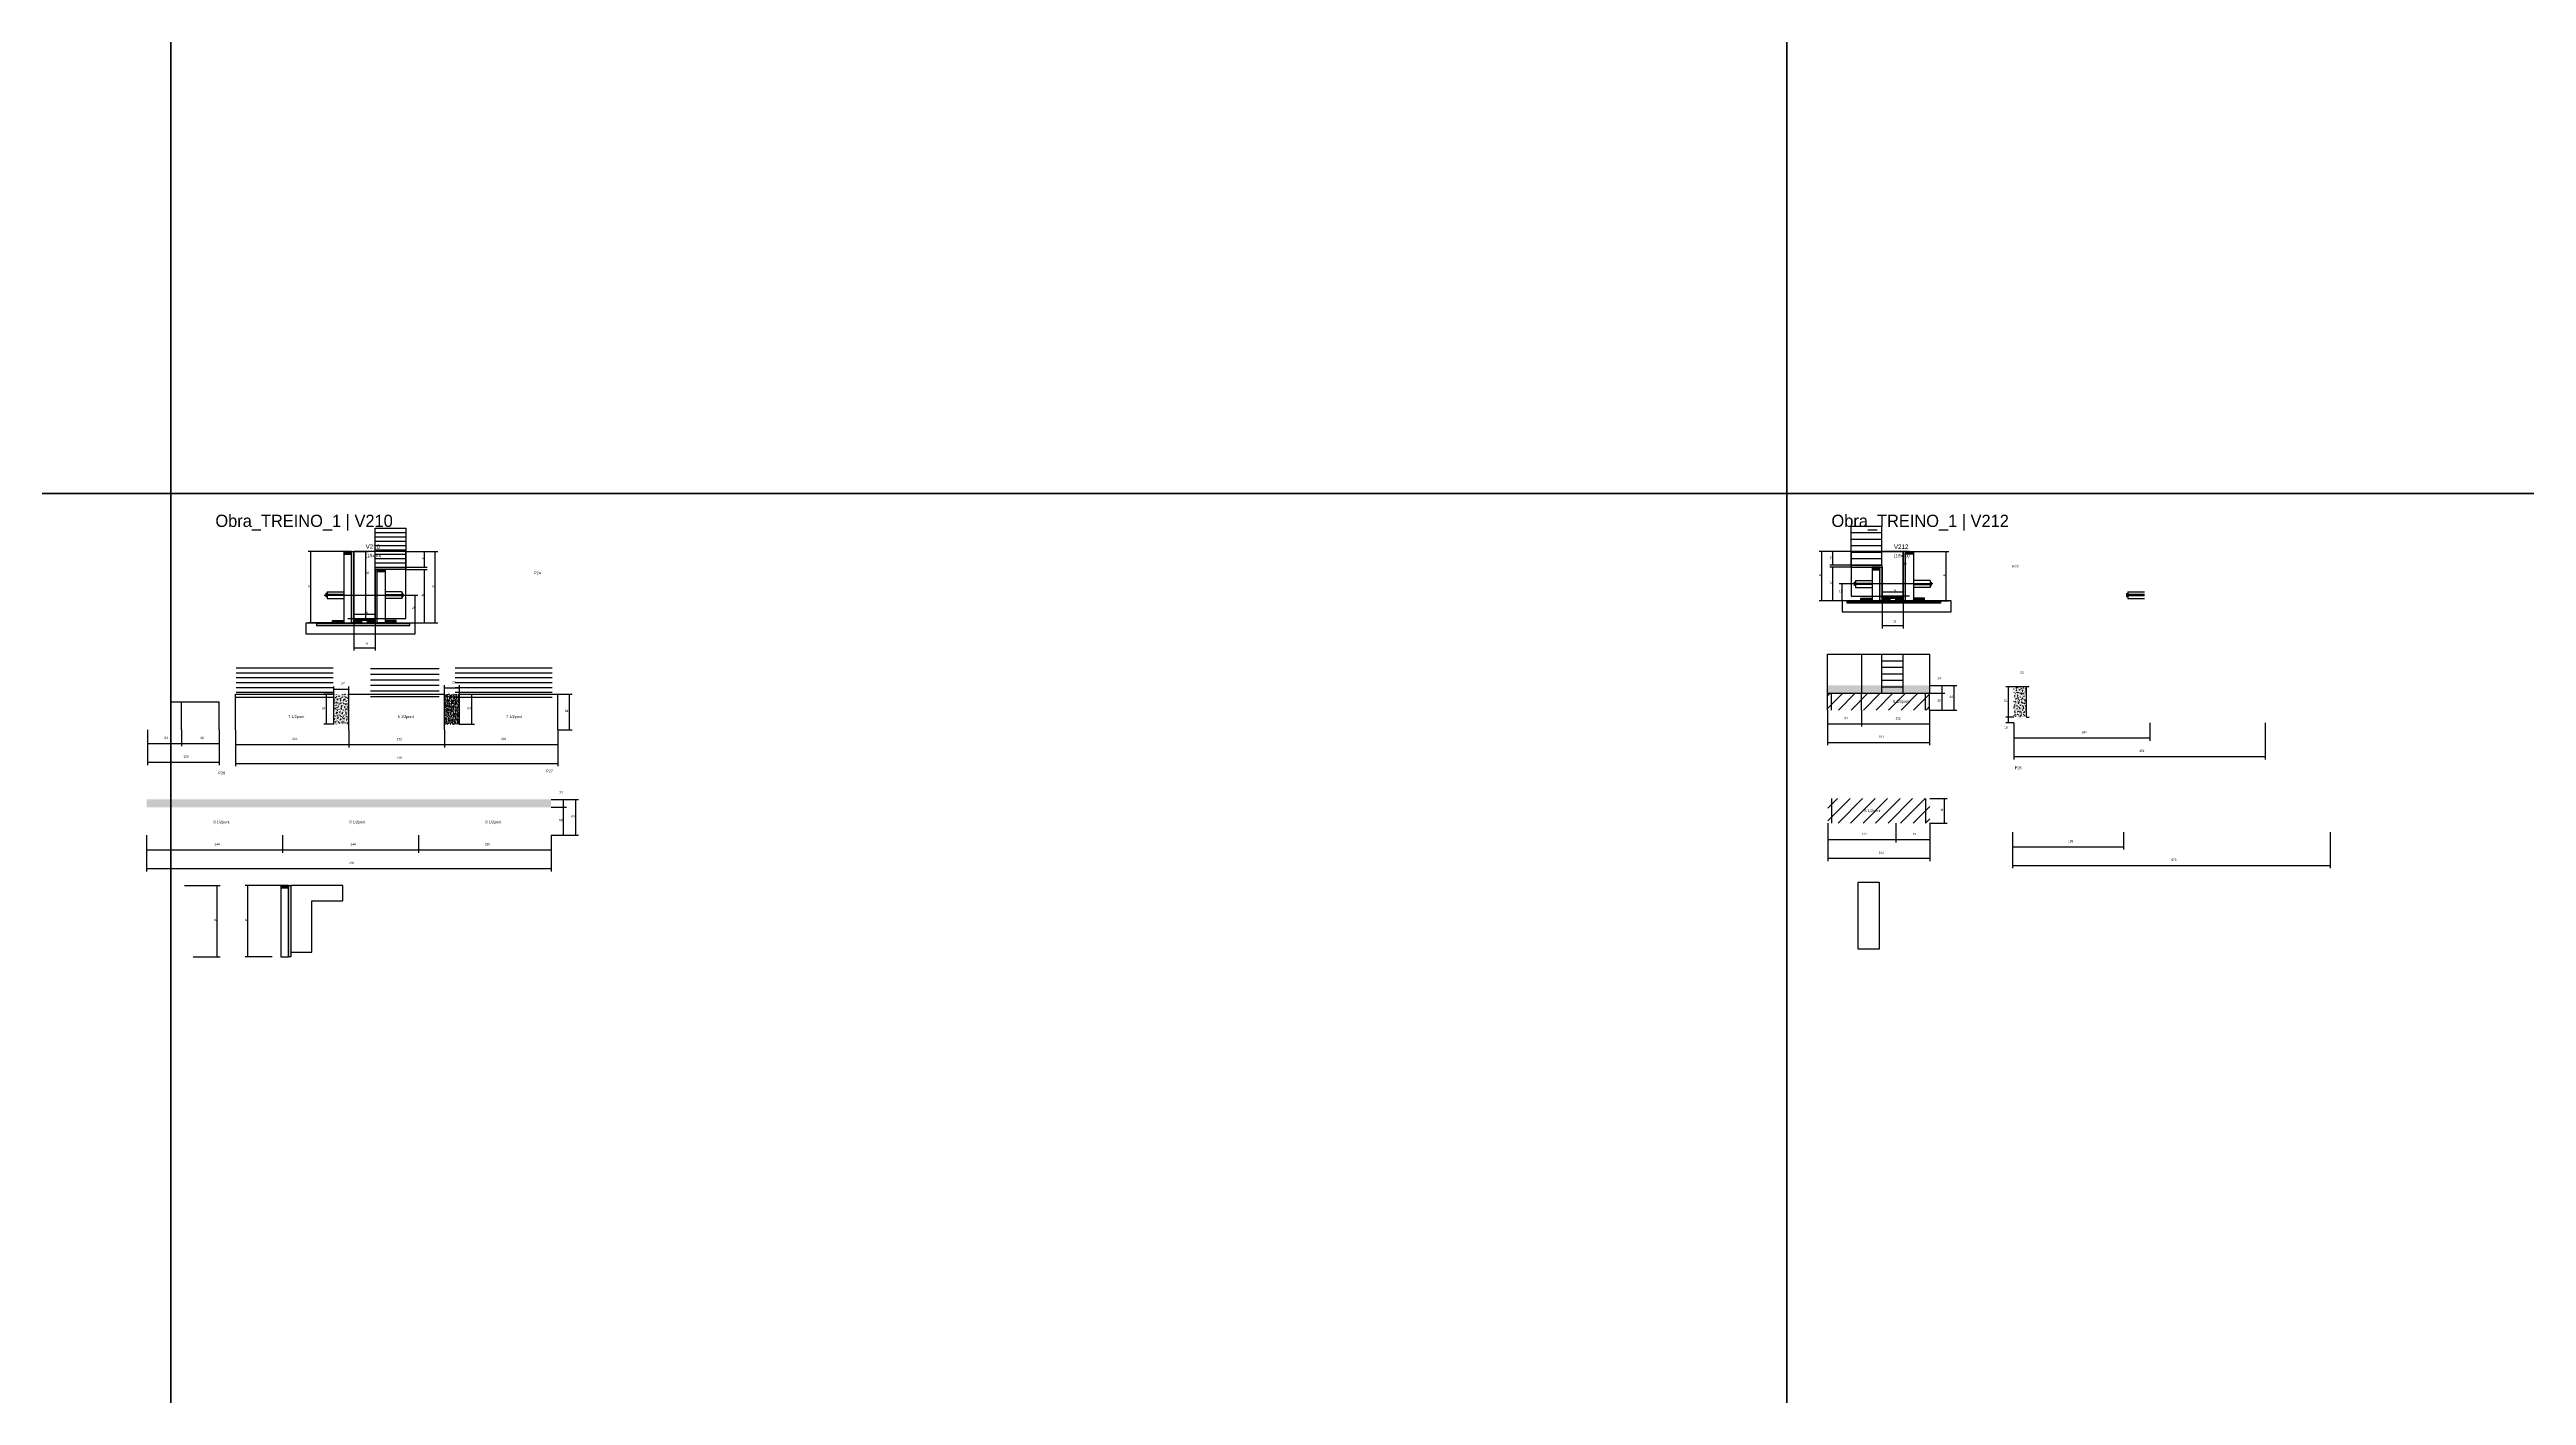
# Model space of a CAD drawing. Header units: metres. Extents: x -41 to 34840, y -36000 to 1848.
# Drawn here: x 8482 to 12927, y -10618 to -8203 of the extents above; entities that cross this region are included whole.
import ezdxf

# ---------------------------------------------------------------- set-up
doc = ezdxf.new("R2010")
doc.units = ezdxf.units.M
for name, color, linetype in [('barrote', 126, 'Continuous'), ('CELL_BORDER', 8, 'Continuous'), ('CONCRETO', 251, 'Continuous'), ('COTA', 4, 'Continuous'), ('Cota Seção (2x)', 4, 'Continuous'), ('Hachura', 253, 'Continuous'), ('LABEL_ID', 3, 'Continuous'), ('Madeira', 126, 'Continuous'), ('NOMENCLATURA', 7, 'Continuous'), ('Painéis', 200, 'Continuous'), ('REAPROVEITAMENTO', 251, 'Continuous'), ('SARR_2.2x7', 40, 'Continuous'), ('SCO-___-LAJ', 4, 'Continuous'), ('TENSOR', 2, 'Continuous'), ('Texto Seção', 7, 'Continuous')]:
    doc.layers.add(name, color=color, linetype=linetype)

msp = doc.modelspace()

# ---------------------------------------------------------------- hatches: boundary and pattern name
at = {"layer": 'COTA'}
h = msp.add_hatch(dxfattribs=at)
h.set_pattern_fill('AR-CONC', scale=0.03)
h.paths.add_polyline_path([(9019.3, -9360), (8992.3, -9360), (8992.3, -9414), (9019.3, -9414)])
h = msp.add_hatch(dxfattribs=at)
h.set_pattern_fill('AR-CONC', scale=0.03)
h.paths.add_polyline_path([(9218.3, -9362.2), (9218.3, -9360), (9191.3, -9360), (9191.3, -9414), (9218.3, -9414)])
h = msp.add_hatch(dxfattribs=at)
h.set_pattern_fill('AR-CONC', scale=0.03)
h.paths.add_polyline_path([(11856, -9344.4), (11673, -9344.4), (11673, -9344.4), (11673, -9358.4), (11673, -9358.4), (11856, -9358.4), (11856, -9358.4), (11856, -9344.4)])
h = msp.add_hatch(dxfattribs=at)
h.set_pattern_fill('AR-CONC', scale=0.03)
h.paths.add_polyline_path([(12030, -9401.1), (12030, -9347.1), (12030, -9347.1), (12007, -9347.1), (12007, -9347.1), (12007, -9401.1), (12007, -9401.1), (12030, -9401.1)])
h = msp.add_hatch(dxfattribs=at)
h.set_pattern_fill('AR-CONC', scale=0.03)
h.paths.add_polyline_path([(9382.5, -9548.9), (9382.5, -9562.9), (9382.5, -9562.9), (8656.5, -9562.9), (8656.5, -9562.9), (8656.5, -9548.9), (8656.5, -9548.9), (9382.5, -9548.9)])
at = {"layer": 'Hachura'}
h = msp.add_hatch(dxfattribs=at)
h.set_pattern_fill('ANSI31', scale=0.5)
h.paths.add_polyline_path([(9024.4, -9108.6), (9024.4, -9104.2), (9024.4, -9104.2), (9010.4, -9104.2), (9010.4, -9104.2), (9010.4, -9108.6), (9010.4, -9108.6), (9024.4, -9108.6)])
h = msp.add_hatch(color=8, dxfattribs=at)
h.dxf.hatch_style = 1
h.paths.add_polyline_path([(9024.4, -9104.2), (9028.4, -9104.2), (9028.4, -9104.2), (9028.4, -9232.2), (9028.4, -9232.2), (9024.4, -9232.2), (9024.4, -9232.2), (9024.4, -9104.2)])
h = msp.add_hatch(color=8, dxfattribs=at)
h.dxf.hatch_style = 1
h.paths.add_polyline_path([(11812.9, -9104.3), (11808.9, -9104.3), (11808.9, -9104.3), (11808.9, -9192.3), (11808.9, -9192.3), (11812.9, -9192.3), (11812.9, -9192.3), (11812.9, -9104.3)])
h = msp.add_hatch(dxfattribs=at)
h.set_pattern_fill('ANSI31', scale=0.5)
h.paths.add_polyline_path([(11812.9, -9108.7), (11812.9, -9104.3), (11812.9, -9104.3), (11826.9, -9104.3), (11826.9, -9104.3), (11826.9, -9108.7), (11826.9, -9108.7), (11812.9, -9108.7)])
h = msp.add_hatch(color=8, dxfattribs=at)
h.dxf.hatch_style = 1
h.paths.add_polyline_path([(9070.4, -9132.2), (9066.4, -9132.2), (9066.4, -9132.2), (9066.4, -9232.2), (9066.4, -9232.2), (9070.4, -9232.2), (9070.4, -9232.2), (9070.4, -9132.2)])
h = msp.add_hatch(color=8, dxfattribs=at)
h.dxf.hatch_style = 1
h.paths.add_polyline_path([(9066.4, -9136.2), (9066.4, -9132.2), (9066.4, -9132.2), (9122, -9132.2), (9122, -9132.2), (9122, -9136.2), (9122, -9136.2), (9066.4, -9136.2)])
h = msp.add_hatch(dxfattribs=at)
h.set_pattern_fill('ANSI31', scale=0.5)
h.paths.add_polyline_path([(9070.4, -9140.6), (9070.4, -9136.2), (9070.4, -9136.2), (9084.4, -9136.2), (9084.4, -9136.2), (9084.4, -9140.6), (9084.4, -9140.6), (9070.4, -9140.6)])
h = msp.add_hatch(color=8, dxfattribs=at)
h.dxf.hatch_style = 1
h.paths.add_polyline_path([(11770.9, -9132.3), (11770.9, -9128.3), (11770.9, -9128.3), (11715.3, -9128.3), (11715.3, -9128.3), (11715.3, -9132.3), (11715.3, -9132.3), (11770.9, -9132.3)])
h = msp.add_hatch(dxfattribs=at)
h.set_pattern_fill('ANSI31', scale=0.5)
h.paths.add_polyline_path([(11766.9, -9136.7), (11766.9, -9132.3), (11766.9, -9132.3), (11752.9, -9132.3), (11752.9, -9132.3), (11752.9, -9136.7), (11752.9, -9136.7), (11766.9, -9136.7)])
h = msp.add_hatch(color=8, dxfattribs=at)
h.dxf.hatch_style = 1
h.paths.add_polyline_path([(11766.9, -9132.3), (11770.9, -9132.3), (11770.9, -9132.3), (11770.9, -9192.3), (11770.9, -9192.3), (11766.9, -9192.3), (11766.9, -9192.3), (11766.9, -9132.3)])
h = msp.add_hatch(dxfattribs=at)
h.set_pattern_fill('ANSI31', scale=0.5)
h.paths.add_polyline_path([(11732.9, -9192.3), (11732.9, -9187.9), (11732.9, -9187.9), (11752.9, -9187.9), (11752.9, -9187.9), (11752.9, -9192.3), (11752.9, -9192.3), (11732.9, -9192.3)])
h = msp.add_hatch(color=8, dxfattribs=at)
h.dxf.hatch_style = 1
h.paths.add_polyline_path([(11808.9, -9187.9), (11808.9, -9184.3), (11808.9, -9184.3), (11770.9, -9184.3), (11770.9, -9184.3), (11770.9, -9187.9), (11770.9, -9187.9), (11808.9, -9187.9)])
h = msp.add_hatch(dxfattribs=at)
h.set_pattern_fill('ANSI31', scale=0.5)
h.paths.add_polyline_path([(11770.9, -9192.3), (11770.9, -9187.9), (11770.9, -9187.9), (11784.9, -9187.9), (11784.9, -9187.9), (11784.9, -9192.3), (11784.9, -9192.3), (11770.9, -9192.3)])
h = msp.add_hatch(dxfattribs=at)
h.set_pattern_fill('ANSI31', scale=0.5)
h.paths.add_polyline_path([(11808.9, -9192.3), (11808.9, -9187.9), (11808.9, -9187.9), (11794.9, -9187.9), (11794.9, -9187.9), (11794.9, -9192.3), (11794.9, -9192.3), (11808.9, -9192.3)])
h = msp.add_hatch(dxfattribs=at)
h.set_pattern_fill('ANSI31', scale=0.5)
h.paths.add_polyline_path([(11846.9, -9192.3), (11846.9, -9187.9), (11846.9, -9187.9), (11826.9, -9187.9), (11826.9, -9187.9), (11826.9, -9192.3), (11826.9, -9192.3), (11846.9, -9192.3)])
h = msp.add_hatch(dxfattribs=at)
h.set_pattern_fill('ANSI31', scale=0.5)
h.paths.add_polyline_path([(8990.4, -9232.2), (8990.4, -9227.8), (8990.4, -9227.8), (9010.4, -9227.8), (9010.4, -9227.8), (9010.4, -9232.2), (9010.4, -9232.2), (8990.4, -9232.2)])
h = msp.add_hatch(color=8, dxfattribs=at)
h.dxf.hatch_style = 1
h.paths.add_polyline_path([(9028.4, -9227.8), (9028.4, -9224.2), (9028.4, -9224.2), (9066.4, -9224.2), (9066.4, -9224.2), (9066.4, -9227.8), (9066.4, -9227.8), (9028.4, -9227.8)])
h = msp.add_hatch(dxfattribs=at)
h.set_pattern_fill('ANSI31', scale=0.5)
h.paths.add_polyline_path([(9028.4, -9232.2), (9028.4, -9227.8), (9028.4, -9227.8), (9042.4, -9227.8), (9042.4, -9227.8), (9042.4, -9232.2), (9042.4, -9232.2), (9028.4, -9232.2)])
h = msp.add_hatch(dxfattribs=at)
h.set_pattern_fill('ANSI31', scale=0.5)
h.paths.add_polyline_path([(9066.4, -9232.2), (9066.4, -9227.8), (9066.4, -9227.8), (9052.4, -9227.8), (9052.4, -9227.8), (9052.4, -9232.2), (9052.4, -9232.2), (9066.4, -9232.2)])
h = msp.add_hatch(dxfattribs=at)
h.set_pattern_fill('ANSI31', scale=0.5)
h.paths.add_polyline_path([(9104.4, -9232.2), (9104.4, -9227.8), (9104.4, -9227.8), (9084.4, -9227.8), (9084.4, -9227.8), (9084.4, -9232.2), (9084.4, -9232.2), (9104.4, -9232.2)])
h = msp.add_hatch(dxfattribs=at)
h.set_pattern_fill('ANSI31', scale=0.5)
h.paths.add_polyline_path([(8911.3, -9707.4), (8911.3, -9703), (8911.3, -9703), (8897.3, -9703), (8897.3, -9703), (8897.3, -9707.4), (8897.3, -9707.4), (8911.3, -9707.4)])
h = msp.add_hatch(color=8, dxfattribs=at)
h.dxf.hatch_style = 1
h.paths.add_polyline_path([(8911.3, -9703), (8915.3, -9703), (8915.3, -9703), (8915.3, -9831), (8915.3, -9831), (8911.3, -9831), (8911.3, -9831), (8911.3, -9703)])
at = {"layer": 'REAPROVEITAMENTO'}
h = msp.add_hatch(dxfattribs=at)
h.set_pattern_fill('ANSI31', scale=5)
h.paths.add_polyline_path([(11673, -9388.4), (11856, -9388.4), (11856, -9388.4), (11856, -9358.4), (11856, -9358.4), (11673, -9358.4), (11673, -9358.4), (11673, -9388.4)])
h = msp.add_hatch(dxfattribs=at)
h.set_pattern_fill('ANSI31', scale=5)
h.paths.add_polyline_path([(11673.6, -9547.4), (11673.6, -9591.4), (11673.6, -9591.4), (11856.6, -9591.4), (11856.6, -9591.4), (11856.6, -9547.4), (11856.6, -9547.4), (11673.6, -9547.4)])

# ---------------------------------------------------------------- linework, layer by layer
for p, q in [((8978.4, -9179.2), (8978.4, -9185.2)), ((8980.4, -9179.2), (8978.4, -9179.2)), ((8980.4, -9185.2), (8978.4, -9185.2)), ((8980.4, -9176.2), (8980.4, -9188.2)), ((8980.4, -9176.2), (9010.4, -9176.2)), ((9010.4, -9181.2), (8980.4, -9181.2)), ((9010.4, -9183.2), (8980.4, -9183.2)), ((8980.4, -9188.2), (9010.4, -9188.2)), ((9114.4, -9176.2), (9084.4, -9176.2)), ((9084.4, -9181.2), (9114.4, -9181.2)), ((9084.4, -9183.2), (9114.4, -9183.2)), ((9114.4, -9188.2), (9084.4, -9188.2)), ((9114.4, -9176.2), (9114.4, -9188.2)), ((9116.4, -9179.2), (9114.4, -9179.2)), ((9114.4, -9185.2), (9116.4, -9185.2)), ((9116.4, -9179.2), (9116.4, -9185.2)), ((11720.9, -9159.3), (11720.9, -9165.3)), ((11720.9, -9159.3), (11722.9, -9159.3)), ((11722.9, -9165.3), (11720.9, -9165.3)), ((11722.9, -9156.3), (11722.9, -9168.3)), ((11722.9, -9156.3), (11752.9, -9156.3)), ((11752.9, -9161.3), (11722.9, -9161.3)), ((11752.9, -9163.3), (11722.9, -9163.3)), ((11722.9, -9168.3), (11752.9, -9168.3)), ((11856.9, -9156.3), (11826.9, -9156.3)), ((11826.9, -9161.3), (11856.9, -9161.3)), ((11826.9, -9163.3), (11856.9, -9163.3)), ((11856.9, -9168.3), (11826.9, -9168.3)), ((11856.9, -9156.3), (11856.9, -9168.3)), ((11856.9, -9159.3), (11858.9, -9159.3)), ((11856.9, -9165.3), (11858.9, -9165.3)), ((11858.9, -9159.3), (11858.9, -9165.3)), ((12209.6, -9179.3), (12209.6, -9185.3)), ((12209.6, -9179.3), (12211.6, -9179.3)), ((12211.6, -9185.3), (12209.6, -9185.3)), ((12211.6, -9176.3), (12211.6, -9188.3)), ((12211.6, -9176.3), (12241.6, -9176.3)), ((12241.6, -9181.3), (12211.6, -9181.3)), ((12241.6, -9183.3), (12211.6, -9183.3)), ((12211.6, -9188.3), (12241.6, -9188.3))]:
    msp.add_line(p, q)
at = {"layer": 'barrote'}
for points in [[(11699.4, -9212.3), (11894.6, -9212.3), (11894.6, -9192.3), (11699.4, -9192.3)], [(9137.9, -9252.2), (8942.7, -9252.2), (8942.7, -9232.2), (9137.9, -9232.2)]]:
    msp.add_lwpolyline(points, close=True, dxfattribs=at)
at = {"layer": 'CELL_BORDER'}
for points in [[(5800, -9000), (8700, -9000), (8700, -7200), (5800, -7200)], [(8700, -9000), (11600, -9000), (11600, -7200), (8700, -7200)], [(11600, -9000), (14500, -9000), (14500, -7200), (11600, -7200)], [(5800, -10800), (8700, -10800), (8700, -9000), (5800, -9000)], [(8700, -10800), (11600, -10800), (11600, -9000), (8700, -9000)], [(11600, -10800), (14500, -10800), (14500, -9000), (11600, -9000)]]:
    msp.add_lwpolyline(points, close=True, dxfattribs=at)
at = {"layer": 'CONCRETO'}
for points in [[(9122, -9132.2), (9122, -9104.2), (9028.4, -9104.2), (9028.4, -9132.2), (9028.4, -9132.2), (9028.4, -9224.2), (9066.4, -9224.2), (9066.4, -9132.2)], [(9028.4, -9224.2), (9122, -9224.2), (9122, -9104.2), (9028.4, -9104.2)], [(11715.3, -9128.3), (11715.3, -9104.3), (11808.9, -9104.3), (11808.9, -9132.3), (11808.9, -9132.3), (11808.9, -9184.3), (11770.9, -9184.3), (11770.9, -9128.3)], [(11715.3, -9184.3), (11808.9, -9184.3), (11808.9, -9104.3), (11715.3, -9104.3)], [(9008.9, -9731), (9008.9, -9703), (8915.3, -9703), (8915.3, -9731), (8915.3, -9731), (8915.3, -9823), (8953.3, -9823), (8953.3, -9731)], [(11727.8, -9697.4), (11727.8, -9697.4), (11765.8, -9697.4), (11765.8, -9725.4), (11765.8, -9725.4), (11765.8, -9817.4), (11727.8, -9817.4), (11727.8, -9697.4)]]:
    msp.add_lwpolyline(points, close=True, dxfattribs=at)
at = {"layer": 'COTA'}
for p, q in [((9010.4, -9104.2), (8946.5, -9104.2)), ((8951.5, -9232.2), (8951.5, -9104.2)), ((9122, -9104.2), (9179.4, -9104.2)), ((9122, -9104.2), (9160.1, -9104.2)), ((9155.1, -9132.2), (9155.1, -9104.2)), ((9174.4, -9232.2), (9174.4, -9104.2)), ((11715.3, -9104.3), (11657.9, -9104.3)), ((11662.9, -9192.3), (11662.9, -9104.3)), ((11715.3, -9104.3), (11677.2, -9104.3)), ((11682.2, -9128.3), (11682.2, -9104.3)), ((11826.9, -9104.3), (11890.7, -9104.3)), ((11885.7, -9192.3), (11885.7, -9104.3)), ((9122, -9132.2), (9160.1, -9132.2)), ((9122, -9136.2), (9160.1, -9136.2)), ((9155.1, -9232.2), (9155.1, -9136.2)), ((11715.3, -9128.3), (11677.2, -9128.3)), ((11715.3, -9132.3), (11677.2, -9132.3)), ((11682.2, -9192.3), (11682.2, -9132.3)), ((9119.7, -9182.2), (9143.3, -9182.2)), ((9138.3, -9232.2), (9138.3, -9182.2)), ((11737.3, -9192.3), (11657.9, -9192.3)), ((11737.3, -9192.3), (11677.2, -9192.3)), ((11717.6, -9162.3), (11694, -9162.3)), ((11717.6, -9192.3), (11694, -9192.3)), ((11699, -9192.3), (11699, -9162.3)), ((11770.9, -9192.3), (11770.9, -9242)), ((11808.9, -9192.3), (11808.9, -9242)), ((11842.5, -9192.3), (11890.7, -9192.3)), ((8994.8, -9232.2), (8946.5, -9232.2)), ((9028.4, -9232.2), (9028.4, -9281.9)), ((9066.4, -9232.2), (9066.4, -9281.9)), ((9100, -9232.2), (9179.4, -9232.2)), ((9100, -9232.2), (9160.1, -9232.2)), ((9119.7, -9232.2), (9143.3, -9232.2)), ((11770.9, -9237), (11808.9, -9237)), ((9028.4, -9276.9), (9066.4, -9276.9)), ((11856, -9344.4), (11905, -9344.4)), ((11856, -9344.4), (11883.4, -9344.4)), ((11856, -9358.4), (11883.4, -9358.4)), ((11856, -9358.4), (11883.4, -9358.4)), ((11878.4, -9358.4), (11878.4, -9344.4)), ((11878.4, -9388.4), (11878.4, -9358.4)), ((11900, -9388.4), (11900, -9344.4)), ((12007, -9347.1), (11992.8, -9347.1)), ((11997.8, -9401.1), (11997.8, -9347.1)), ((12007, -9346.5), (12035, -9346.5)), ((12030, -9401.1), (12030, -9346.5)), ((11673, -9388.4), (11673, -9417.9)), ((11673, -9388.4), (11673, -9451.5)), ((11673, -9412.9), (11734, -9412.9)), ((11734, -9388.4), (11734, -9417.9)), ((11734, -9388.4), (11734, -9417.9)), ((11734, -9412.9), (11856, -9412.9)), ((11856, -9388.4), (11856, -9417.9)), ((11856, -9388.4), (11856, -9451.5)), ((11856, -9388.4), (11905, -9388.4)), ((11856, -9388.4), (11883.4, -9388.4)), ((12007, -9401.1), (11992.8, -9401.1)), ((12007, -9411.1), (12007, -9443.4)), ((12007, -9411.1), (12007, -9476.9)), ((12030, -9401.1), (12035, -9401.1)), ((12251, -9411.1), (12251, -9443.4)), ((12458, -9411.1), (12458, -9476.9)), ((8658, -9424), (8658, -9453.5)), ((8658, -9424), (8658, -9487.1)), ((8658, -9448.5), (8719, -9448.5)), ((8719, -9424), (8719, -9453.5)), ((8719, -9424), (8719, -9453.5)), ((8719, -9448.5), (8787, -9448.5)), ((8787, -9424), (8787, -9453.5)), ((8787, -9424), (8787, -9487.1)), ((8816.3, -9424), (8816.3, -9455.5)), ((8816.3, -9424), (8816.3, -9489.1)), ((8816.3, -9450.5), (9019.3, -9450.5)), ((9019.3, -9424), (9019.3, -9455.5)), ((9191.3, -9424), (9191.3, -9455.5)), ((9191.3, -9450.5), (9394.3, -9450.5)), ((9394.3, -9424), (9394.3, -9455.5)), ((9394.3, -9424), (9394.3, -9489.1)), ((11673, -9446.5), (11856, -9446.5)), ((12007, -9438.4), (12251, -9438.4)), ((8658, -9482.1), (8787, -9482.1)), ((8816.3, -9484.1), (9394.3, -9484.1)), ((12007, -9471.9), (12458, -9471.9)), ((9382.5, -9548.9), (9409.9, -9548.9)), ((9382.5, -9548.9), (9431.6, -9548.9)), ((9404.9, -9562.9), (9404.9, -9548.9)), ((9426.6, -9612.9), (9426.6, -9548.9)), ((11856.6, -9547.4), (11887.7, -9547.4)), ((11882.7, -9591.4), (11882.7, -9547.4)), ((9382.5, -9562.9), (9409.9, -9562.9)), ((9382.5, -9562.9), (9409.9, -9562.9)), ((9404.9, -9612.9), (9404.9, -9562.9)), ((11673.6, -9591.4), (11673.6, -9625.9)), ((11673.6, -9591.4), (11673.6, -9659.4)), ((11795.6, -9591.4), (11795.6, -9625.9)), ((11795.6, -9591.4), (11795.6, -9625.9)), ((11856.6, -9591.4), (11856.6, -9625.9)), ((11856.6, -9591.4), (11856.6, -9659.4)), ((11856.6, -9591.4), (11887.7, -9591.4)), ((8656.5, -9612.9), (8656.5, -9644.4)), ((8656.5, -9612.9), (8656.5, -9678)), ((8656.5, -9639.4), (8900.5, -9639.4)), ((8900.5, -9612.9), (8900.5, -9644.4)), ((8900.5, -9612.9), (8900.5, -9644.4)), ((8900.5, -9639.4), (9144.5, -9639.4)), ((9144.5, -9612.9), (9144.5, -9644.4)), ((9144.5, -9612.9), (9144.5, -9644.4)), ((9144.5, -9639.4), (9382.5, -9639.4)), ((9382.5, -9612.9), (9382.5, -9644.4)), ((9382.5, -9612.9), (9382.5, -9678)), ((9382.5, -9612.9), (9409.9, -9612.9)), ((9382.5, -9612.9), (9431.6, -9612.9)), ((11673.6, -9620.9), (11795.6, -9620.9)), ((11795.6, -9620.9), (11856.6, -9620.9)), ((12005.1, -9607.3), (12005.1, -9638.9)), ((12005.1, -9607.3), (12005.1, -9672.4)), ((12005.1, -9633.9), (12204.1, -9633.9)), ((12204.1, -9607.3), (12204.1, -9638.9)), ((12575.1, -9607.3), (12575.1, -9672.4)), ((8656.5, -9673), (9382.5, -9673)), ((11673.6, -9654.4), (11856.6, -9654.4)), ((12005.1, -9667.4), (12575.1, -9667.4)), ((8724.4, -9703), (8788.3, -9703)), ((8783.3, -9831), (8783.3, -9703)), ((8897.3, -9703), (8833.4, -9703)), ((8838.4, -9831), (8838.4, -9703)), ((8740, -9831), (8788.3, -9831)), ((8881.7, -9831), (8833.4, -9831))]:
    msp.add_line(p, q, dxfattribs=at)
at = {"layer": 'Cota Seção (2x)'}
for p, q in [((9017.4, -9104.2), (9054.9, -9104.2)), ((9049.9, -9224.2), (9049.9, -9104.2)), ((11819.9, -9104.3), (11803.9, -9104.3)), ((11808.9, -9184.3), (11808.9, -9104.3)), ((11770.9, -9192.3), (11770.9, -9171.3)), ((11770.9, -9176.3), (11808.9, -9176.3)), ((11819.9, -9184.3), (11803.9, -9184.3)), ((11808.9, -9192.3), (11808.9, -9171.3)), ((9017.4, -9224.2), (9054.9, -9224.2)), ((9028.4, -9232.2), (9028.4, -9211.2)), ((9028.4, -9216.2), (9066.4, -9216.2)), ((9066.4, -9232.2), (9066.4, -9211.2)), ((8992.3, -9360), (8974.4, -9360)), ((8979.4, -9414), (8979.4, -9360)), ((8992.3, -9360), (8992.3, -9346)), ((8992.3, -9351), (9019.3, -9351)), ((9019.3, -9360), (9019.3, -9346)), ((9191.3, -9360), (9191.3, -9343.6)), ((9191.3, -9348.6), (9218.3, -9348.6)), ((9218.3, -9360), (9218.3, -9343.6)), ((9218.3, -9360), (9245.1, -9360)), ((9240.1, -9414), (9240.1, -9360)), ((9394.3, -9360), (9420.2, -9360)), ((9415.2, -9424), (9415.2, -9360)), ((8992.3, -9414), (8974.4, -9414)), ((9218.3, -9414), (9245.1, -9414)), ((12007, -9401.1), (11992.8, -9401.1)), ((12007, -9411.1), (11992.8, -9411.1)), ((11997.8, -9411.1), (11997.8, -9401.1)), ((9019.3, -9424), (9019.3, -9455.5)), ((9019.3, -9450.5), (9191.3, -9450.5)), ((9191.3, -9424), (9191.3, -9455.5)), ((9394.3, -9424), (9420.2, -9424))]:
    msp.add_line(p, q, dxfattribs=at)
at = {"layer": 'Madeira'}
for points in [[(9024.4, -9108.6), (9024.4, -9104.2), (9010.4, -9104.2), (9010.4, -9108.6)], [(9024.4, -9104.2), (9010.4, -9104.2), (9010.4, -9232.2), (9024.4, -9232.2)], [(11812.9, -9108.7), (11812.9, -9104.3), (11826.9, -9104.3), (11826.9, -9108.7)], [(11812.9, -9104.3), (11826.9, -9104.3), (11826.9, -9192.3), (11812.9, -9192.3)], [(9070.4, -9140.6), (9070.4, -9136.2), (9084.4, -9136.2), (9084.4, -9140.6)], [(9070.4, -9136.2), (9084.4, -9136.2), (9084.4, -9232.2), (9070.4, -9232.2)], [(11766.9, -9136.7), (11766.9, -9132.3), (11752.9, -9132.3), (11752.9, -9136.7)], [(11766.9, -9132.3), (11752.9, -9132.3), (11752.9, -9192.3), (11766.9, -9192.3)], [(11699.4, -9212.3), (11894.6, -9212.3), (11894.6, -9192.3), (11699.4, -9192.3)], [(11732.9, -9192.3), (11732.9, -9187.9), (11752.9, -9187.9), (11752.9, -9192.3)], [(11770.9, -9192.3), (11770.9, -9187.9), (11784.9, -9187.9), (11784.9, -9192.3)], [(11808.9, -9192.3), (11808.9, -9187.9), (11794.9, -9187.9), (11794.9, -9192.3)], [(11846.9, -9192.3), (11846.9, -9187.9), (11826.9, -9187.9), (11826.9, -9192.3)], [(9137.9, -9252.2), (8942.7, -9252.2), (8942.7, -9232.2), (9137.9, -9232.2)], [(8990.4, -9232.2), (8990.4, -9227.8), (9010.4, -9227.8), (9010.4, -9232.2)], [(9028.4, -9232.2), (9028.4, -9227.8), (9042.4, -9227.8), (9042.4, -9232.2)], [(9066.4, -9232.2), (9066.4, -9227.8), (9052.4, -9227.8), (9052.4, -9232.2)], [(9104.4, -9232.2), (9104.4, -9227.8), (9084.4, -9227.8), (9084.4, -9232.2)], [(8911.3, -9707.4), (8911.3, -9703), (8897.3, -9703), (8897.3, -9707.4)], [(8911.3, -9703), (8897.3, -9703), (8897.3, -9831), (8911.3, -9831)]]:
    msp.add_lwpolyline(points, close=True, dxfattribs=at)
at = {"layer": 'Painéis'}
for p, q in [((9066.4, -9062.2), (9122.4, -9062.2)), ((9066.4, -9132.2), (9066.4, -9062.2)), ((9122.4, -9132.2), (9122.4, -9062.2)), ((11715.3, -9058.3), (11770.5, -9058.3)), ((11715.3, -9128.3), (11715.3, -9058.3)), ((11770.5, -9128.3), (11770.5, -9058.3)), ((9028.4, -9232.2), (9028.4, -9104.2)), ((11808.9, -9192.3), (11808.9, -9104.3)), ((9066.4, -9132.2), (9122, -9132.2)), ((9066.4, -9136.2), (9066.4, -9132.2)), ((9066.4, -9132.2), (9122.4, -9132.2)), ((9066.4, -9232.2), (9066.4, -9136.2)), ((9066.4, -9232.2), (9066.4, -9136.2)), ((9122, -9136.2), (9122, -9132.2)), ((11715.3, -9128.3), (11770.9, -9128.3)), ((11715.3, -9132.3), (11715.3, -9128.3)), ((11715.3, -9128.3), (11770.5, -9128.3)), ((11770.9, -9132.3), (11770.9, -9128.3)), ((11770.9, -9192.3), (11770.9, -9132.3)), ((11770.9, -9192.3), (11770.9, -9132.3)), ((11770.9, -9184.3), (11808.9, -9184.3)), ((11770.9, -9187.9), (11770.9, -9184.3)), ((11808.9, -9187.9), (11808.9, -9184.3)), ((9028.4, -9224.2), (9066.4, -9224.2)), ((9028.4, -9227.8), (9028.4, -9224.2)), ((9066.4, -9227.8), (9066.4, -9224.2)), ((11673, -9288.4), (11734.5, -9288.4)), ((11673, -9358.4), (11673, -9288.4)), ((11734.5, -9358.4), (11734.5, -9288.4)), ((11734.5, -9288.4), (11770.5, -9288.4)), ((11734.5, -9358.4), (11734.5, -9288.4)), ((11770.5, -9358.4), (11770.5, -9288.4)), ((11770.5, -9288.4), (11808.5, -9288.4)), ((11770.5, -9358.4), (11770.5, -9288.4)), ((11808.5, -9358.4), (11808.5, -9288.4)), ((11808.5, -9288.4), (11856.5, -9288.4)), ((11808.5, -9358.4), (11808.5, -9288.4)), ((11856.5, -9358.4), (11856.5, -9288.4)), ((8700, -9374), (8787, -9374)), ((8719, -9424), (8719, -9374)), ((8787, -9424), (8787, -9374)), ((8816.3, -9360), (8992.3, -9360)), ((8816.3, -9424), (8816.3, -9360)), ((8992.3, -9414), (8992.3, -9360)), ((9019.3, -9360), (9191.3, -9360)), ((9019.3, -9424), (9019.3, -9360)), ((9191.3, -9424), (9191.3, -9360)), ((9218.3, -9360), (9394.3, -9360)), ((9218.3, -9414), (9218.3, -9360)), ((9394.3, -9424), (9394.3, -9360)), ((11673, -9358.4), (11856, -9358.4)), ((11673, -9388.4), (11673, -9358.4)), ((11673, -9358.4), (11734.5, -9358.4)), ((11734, -9388.4), (11734, -9358.4)), ((11734.5, -9358.4), (11770.5, -9358.4)), ((11770.5, -9358.4), (11808.5, -9358.4)), ((11808.5, -9358.4), (11856.5, -9358.4)), ((11856, -9388.4), (11856, -9358.4))]:
    msp.add_line(p, q, dxfattribs=at)
for points in [[(9024.4, -9104.2), (9028.4, -9104.2), (9028.4, -9232.2), (9024.4, -9232.2)], [(11812.9, -9104.3), (11808.9, -9104.3), (11808.9, -9192.3), (11812.9, -9192.3)], [(9066.4, -9136.2), (9066.4, -9132.2), (9122, -9132.2), (9122, -9136.2)], [(9070.4, -9136.2), (9066.4, -9136.2), (9066.4, -9232.2), (9070.4, -9232.2)], [(11770.9, -9132.3), (11770.9, -9128.3), (11715.3, -9128.3), (11715.3, -9132.3)], [(11766.9, -9132.3), (11770.9, -9132.3), (11770.9, -9192.3), (11766.9, -9192.3)], [(11808.9, -9187.9), (11808.9, -9184.3), (11770.9, -9184.3), (11770.9, -9187.9)], [(9028.4, -9227.8), (9028.4, -9224.2), (9066.4, -9224.2), (9066.4, -9227.8)], [(8911.3, -9703), (8915.3, -9703), (8915.3, -9831), (8911.3, -9831)]]:
    msp.add_lwpolyline(points, close=True, dxfattribs=at)
at = {"layer": 'SARR_2.2x7'}
for p, q in [((9067.4, -9070), (9121.4, -9070)), ((9067.4, -9077.8), (9121.4, -9077.8)), ((9067.4, -9085.6), (9121.4, -9085.6)), ((9067.4, -9093.3), (9121.4, -9093.3)), ((9067.4, -9101.1), (9121.4, -9101.1)), ((9067.4, -9108.9), (9121.4, -9108.9)), ((11716.3, -9070), (11769.5, -9070)), ((11716.3, -9081.7), (11769.5, -9081.7)), ((11716.3, -9093.3), (11769.5, -9093.3)), ((11716.3, -9105), (11769.5, -9105)), ((9067.4, -9116.7), (9121.4, -9116.7)), ((9067.4, -9124.4), (9121.4, -9124.4)), ((11716.3, -9116.7), (11769.5, -9116.7)), ((8817.4, -9312.8), (8991.4, -9312.8)), ((8817.4, -9321.5), (8991.4, -9321.5)), ((8817.4, -9330.3), (8991.4, -9330.3)), ((9058.4, -9314), (9181.4, -9314)), ((9058.4, -9324), (9181.4, -9324)), ((9210.4, -9312.8), (9384.4, -9312.8)), ((9210.4, -9321.5), (9384.4, -9321.5)), ((9210.4, -9330.3), (9384.4, -9330.3)), ((11771.5, -9300.1), (11807.5, -9300.1)), ((11771.5, -9311.8), (11807.5, -9311.8)), ((11771.5, -9323.4), (11807.5, -9323.4)), ((8817.4, -9339), (8991.4, -9339)), ((8817.4, -9347.8), (8991.4, -9347.8)), ((8817.4, -9356.5), (8991.4, -9356.5)), ((8817.4, -9365.3), (8991.4, -9365.3)), ((9058.4, -9334), (9181.4, -9334)), ((9058.4, -9344), (9181.4, -9344)), ((9058.4, -9354), (9181.4, -9354)), ((9058.4, -9364), (9181.4, -9364)), ((9210.4, -9339), (9384.4, -9339)), ((9210.4, -9347.8), (9384.4, -9347.8)), ((9210.4, -9356.5), (9384.4, -9356.5)), ((9210.4, -9365.3), (9384.4, -9365.3)), ((11680, -9388.4), (11680, -9358.4)), ((11771.5, -9335.1), (11807.5, -9335.1)), ((11771.5, -9346.8), (11807.5, -9346.8)), ((11849, -9388.4), (11849, -9358.4)), ((11680.6, -9591.4), (11680.6, -9547.4)), ((11849.6, -9591.4), (11849.6, -9547.4))]:
    msp.add_line(p, q, dxfattribs=at)
at = {"layer": 'SCO-___-LAJ'}
for points in [[(11708.4, -9193.6), (11875.7, -9193.6), (11875.7, -9196.8), (11708.4, -9196.8)], [(9128.9, -9233.5), (8961.6, -9233.5), (8961.6, -9236.7), (9128.9, -9236.7)]]:
    msp.add_lwpolyline(points, close=True, dxfattribs=at)
at = {"layer": 'TENSOR'}
for p, q in [((8975.4, -9182.2), (9119.7, -9182.2)), ((11861.9, -9162.3), (11717.6, -9162.3))]:
    msp.add_line(p, q, dxfattribs=at)

# ---------------------------------------------------------------- texts
at = {"layer": 'COTA'}
for s, p in [('14', (9149.6, -9118.2)), ('44', (11657.4, -9148.3)), ('12', (11676.7, -9116.3)), ('44', (11880.2, -9148.3)), ('64', (8946, -9168.2)), ('48', (9149.6, -9184.2)), ('64', (9168.9, -9168.2)), ('30', (11676.7, -9162.3)), ('15', (11693.5, -9177.3)), ('25', (9132.8, -9207.2)), ('19', (11789.9, -9231.5)), ('19', (9047.4, -9271.4)), ('14', (11870.3, -9333.3)), ('23', (12018.5, -9323.3)), ('30', (11870.2, -9373.4)), ('44', (11891.9, -9366.4)), ('54', (11989.7, -9374.1)), ('61', (11703.5, -9404.8)), ('122', (11795, -9404.9)), ('61', (8688.5, -9440.4)), ('68', (8753, -9440.4)), ('203', (8917.8, -9442.3)), ('203', (9292.8, -9442.3)), ('183', (11764.5, -9438.2)), ('244', (12129, -9430.3)), ('451', (12232.5, -9463.8)), ('129', (8722.5, -9474)), ('578', (9105.3, -9475.9)), ('14', (9396.9, -9537.8)), ('50', (9396.8, -9587.9)), ('64', (9418.5, -9580.9)), ('44', (11874.6, -9569.4)), ('244', (8778.5, -9631.3)), ('244', (9022.5, -9631.3)), ('238', (9263.5, -9631.2)), ('122', (11734.6, -9612.8)), ('183', (11765.1, -9646.2)), ('61', (11826.1, -9612.8)), ('199', (12104.6, -9625.8)), ('726', (9019.5, -9664.8)), ('570', (12290.1, -9659.3)), ('64', (8777.8, -9767)), ('64', (8832.9, -9767))]:
    msp.add_text(s, height=4, dxfattribs=at).set_placement(p)
at = {"layer": 'Cota Seção (2x)'}
for s, p in [('60', (9049.9, -9144.2)), ('40', (11808.9, -9127.8)), ('19', (11789.9, -9176.3)), ('19', (9047.4, -9216.2)), ('27', (9005.8, -9342.9)), ('27', (9204.8, -9340.5)), ('54', (8971.3, -9387)), ('54', (9232, -9387)), ('64', (9407.1, -9392)), ('10', (11989.7, -9421.9)), ('172', (9105.3, -9442.5))]:
    msp.add_text(s, height=4, dxfattribs=at).set_placement(p)
at = {"layer": 'LABEL_ID'}
for s, p in [('Obra_TREINO_1 | V210', (8780, -9060)), ('Obra_TREINO_1 | V212', (11680, -9060))]:
    msp.add_text(s, height=22, dxfattribs=at).set_placement(p)
at = {"layer": 'NOMENCLATURA'}
for s, p in [('P24', (9351.9, -9145.1)), ('P27', (12003.7, -9133.9)), ('5 1/2pont', (11790.7, -9375.6)), ('7 1/2pont', (8910.6, -9402.8)), ('6 1/2pont', (9107.1, -9402.8)), ('7 1/2pont', (9301.6, -9402.8)), ('P26', (8785.4, -9503.9)), ('P27', (9373.5, -9500.2)), ('P26', (12009, -9494.6)), ('8 1/2pont', (8776.5, -9591.7)), ('8 1/2pont', (9020.5, -9591.7)), ('8 1/2pont', (9264.5, -9591.7)), ('5 1/2pont', (11739.2, -9571.6))]:
    msp.add_text(s, height=5, dxfattribs=at).set_placement(p)
at = {"layer": 'Texto Seção'}
for s, height, p in [('V210', 8, (9049.6, -9099.2)), ('(19x60)', 6, (9049.6, -9114.2)), ('V212', 8, (11792.1, -9099.3)), ('(19x40)', 6, (11792.1, -9114.3))]:
    msp.add_text(s, height=height, dxfattribs=at).set_placement(p)

doc.saveas('drawing.dxf')
